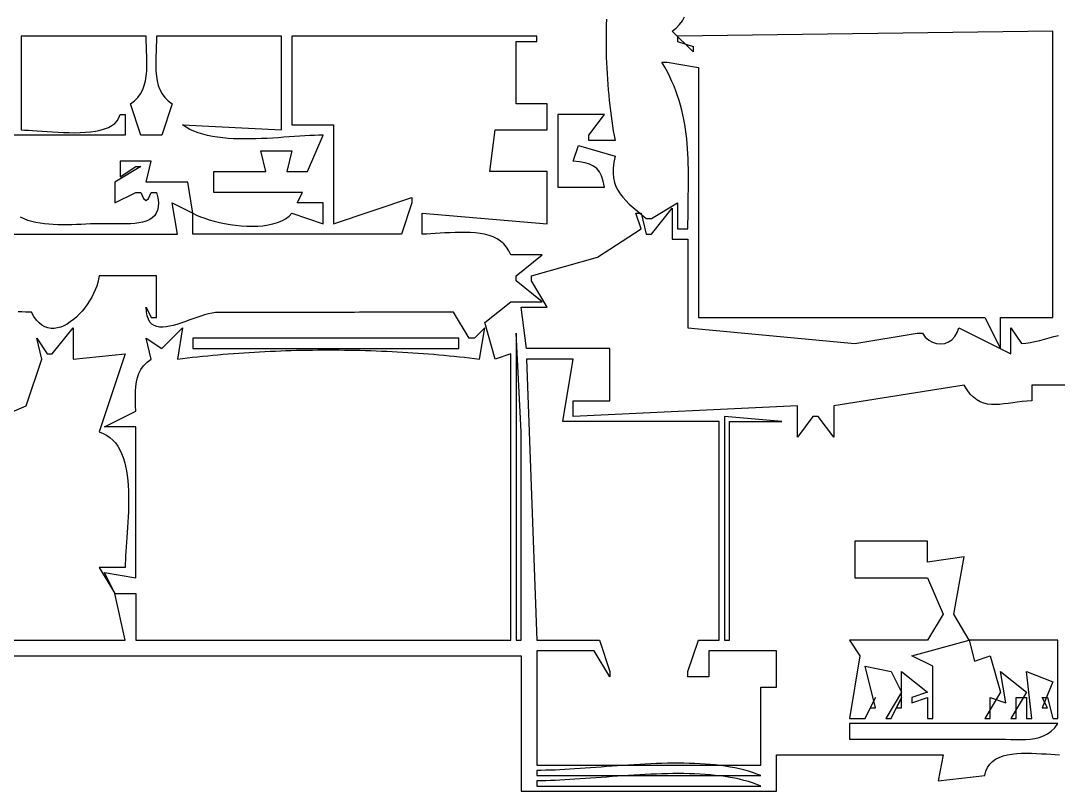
# Model space of a CAD drawing. Header units: metres. Extents: x 282 to 960, y 191 to 601.
# Drawn here: x 475.9 to 675.1, y 210 to 358 of the extents above; entities that cross this region are included whole.
import ezdxf

# ---------------------------------------------------------------- set-up
doc = ezdxf.new("R2010")
doc.units = ezdxf.units.M

msp = doc.modelspace()

# ---------------------------------------------------------------- linework, layer by layer
for p, q in [((602.9297, 357.955), (603.353, 358.7418)), ((588.3253, 357.2183), (588.2984, 356.1748)), ((588.3637, 358.2579), (588.3253, 357.2183)), ((601, 356), (601.7612, 356.5761)), ((601.7612, 356.5761), (602.4018, 357.2304)), ((602.4018, 357.2304), (602.9297, 357.955)), ((500, 355), (476, 355)), ((476, 355), (476, 337)), ((500.0143, 354.0723), (500, 355)), ((502, 355), (501.9856, 354.0723)), ((526, 355), (502, 355)), ((526, 337), (526, 355)), ((575, 355), (528, 355)), ((528, 355), (528, 338)), ((575, 354), (575, 355)), ((588.2827, 355.1283), (588.278, 354.0798)), ((588.2984, 356.1748), (588.2827, 355.1283)), ((605, 352), (601, 356)), ((674, 356), (602, 355)), ((602, 355), (602, 354)), ((674, 301), (674, 356)), ((500.0494, 353.1219), (500.0143, 354.0723)), ((500.0935, 352.1561), (500.0494, 353.1219)), ((501.9505, 353.1219), (501.9064, 352.1561)), ((501.9856, 354.0723), (501.9505, 353.1219)), ((571, 342), (571, 354)), ((571, 354), (575, 354)), ((588.278, 354.0798), (588.2841, 353.0302)), ((588.2841, 353.0302), (588.3008, 351.9804)), ((602, 354), (605, 353)), ((605, 353), (605, 352)), ((500.1346, 351.1821), (500.0935, 352.1561)), ((500.1609, 350.2072), (500.1346, 351.1821)), ((501.8653, 351.1821), (501.839, 350.2072)), ((501.9064, 352.1561), (501.8653, 351.1821)), ((588.3008, 351.9804), (588.3279, 350.9313)), ((588.3279, 350.9313), (588.3651, 349.8839)), ((500.1216, 348.2835), (500.1605, 349.2385)), ((500.1605, 349.2385), (500.1609, 350.2072)), ((501.839, 350.2072), (501.8394, 349.2385)), ((501.8394, 349.2385), (501.8783, 348.2834)), ((588.3651, 349.8839), (588.4123, 348.8391)), ((588.4123, 348.8391), (588.4693, 347.7978)), ((599.5413, 349.0736), (599, 350)), ((599, 350), (600, 350)), ((600.0435, 348.1509), (599.5413, 349.0736)), ((600, 350), (606, 349)), ((606, 349), (606, 301)), ((499.8808, 346.4429), (500.0323, 347.3492)), ((500.0323, 347.3492), (500.1216, 348.2835)), ((501.8783, 348.2834), (501.9676, 347.3492)), ((501.9676, 347.3492), (502.1191, 346.4429)), ((588.4693, 347.7978), (588.5358, 346.7609)), ((588.5358, 346.7609), (588.6116, 345.7294)), ((600.5081, 347.2313), (600.0435, 348.1509)), ((600.9365, 346.3142), (600.5081, 347.2313)), ((498.934, 343.9648), (499.3435, 344.7435)), ((499.3435, 344.7435), (499.6551, 345.5719)), ((499.6551, 345.5719), (499.8808, 346.4429)), ((502.1191, 346.4429), (502.3448, 345.5719)), ((502.3448, 345.5719), (502.6564, 344.7435)), ((502.6564, 344.7435), (503.0659, 343.9648)), ((588.6116, 345.7294), (588.6965, 344.7041)), ((588.6965, 344.7041), (588.7903, 343.6861)), ((601.33, 345.3988), (600.9365, 346.3142)), ((601.6902, 344.4847), (601.33, 345.3988)), ((497, 342), (497.7741, 342.5858)), ((497.7741, 342.5858), (498.4148, 343.2432)), ((498.4148, 343.2432), (498.934, 343.9648)), ((503.0659, 343.9648), (503.585, 343.2432)), ((503.585, 343.2432), (504.2258, 342.5858)), ((504.2258, 342.5858), (505, 342)), ((588.7903, 343.6861), (588.8928, 342.6762)), ((588.8928, 342.6762), (589.0038, 341.6753)), ((602.0185, 343.5711), (601.6902, 344.4847)), ((602.3162, 342.6575), (602.0185, 343.5711)), ((602.5848, 341.7433), (602.3162, 342.6575)), ((499, 336), (497, 342)), ((505, 342), (503, 336)), ((577, 342), (571, 342)), ((577, 337), (577, 342)), ((589.0038, 341.6753), (589.123, 340.6844)), ((589.123, 340.6844), (589.2503, 339.7043)), ((602.8257, 340.8278), (602.5848, 341.7433)), ((603.0404, 339.9104), (602.8257, 340.8278)), ((493.9825, 338.2718), (494.441, 338.7684)), ((494.441, 338.7684), (494.7835, 339.3428)), ((494.7835, 339.3428), (495, 340)), ((495, 340), (496, 340)), ((496, 340), (496, 336)), ((588, 340), (579, 340)), ((579, 340), (579, 326)), ((585, 336), (588, 340)), ((589.2503, 339.7043), (589.3854, 338.7361)), ((589.3854, 338.7361), (589.5281, 337.7807)), ((603.2303, 338.9905), (603.0404, 339.9104)), ((603.3967, 338.0674), (603.2303, 338.9905)), ((476, 337), (476.6584, 336.9874)), ((476.6584, 336.9874), (477.4028, 336.9529)), ((477.4028, 336.9529), (478.2229, 336.9015)), ((478.2229, 336.9015), (479.1088, 336.8382)), ((479.1088, 336.8382), (480.0503, 336.768)), ((480.0503, 336.768), (481.0373, 336.6959)), ((481.0373, 336.6959), (482.0598, 336.6267)), ((482.0598, 336.6267), (483.1075, 336.5657)), ((483.1075, 336.5657), (484.1705, 336.5176)), ((487.3501, 336.5011), (488.3731, 336.5549)), ((488.3731, 336.5549), (489.3609, 336.6465)), ((489.3609, 336.6465), (490.3034, 336.7811)), ((490.3034, 336.7811), (491.1904, 336.9635)), ((491.1904, 336.9635), (492.0119, 337.1989)), ((492.0119, 337.1989), (492.7578, 337.492)), ((492.7578, 337.492), (493.418, 337.848)), ((493.418, 337.848), (493.9825, 338.2718)), ((507.6776, 337.5347), (507, 338)), ((507, 338), (526, 337)), ((508.4083, 337.1218), (507.6776, 337.5347)), ((509.1885, 336.7585), (508.4083, 337.1218)), ((510.0144, 336.4423), (509.1885, 336.7585)), ((528, 338), (536, 338)), ((536, 338), (536, 319)), ((566, 329), (567, 337)), ((567, 337), (577, 337)), ((589.5281, 337.7807), (589.6783, 336.8389)), ((589.6783, 336.8389), (589.8356, 335.9117)), ((603.5411, 337.1407), (603.3967, 338.0674)), ((603.665, 336.2096), (603.5411, 337.1407)), ((496, 336), (474, 336)), ((484.1705, 336.5176), (485.2387, 336.4874)), ((485.2387, 336.4874), (486.3019, 336.4803)), ((486.3019, 336.4803), (487.3501, 336.5011)), ((503, 336), (499, 336)), ((510.8823, 336.1704), (510.0144, 336.4423)), ((511.7887, 335.9402), (510.8823, 336.1704)), ((512.7298, 335.7489), (511.7887, 335.9402)), ((513.7019, 335.5939), (512.7298, 335.7489)), ((514.7014, 335.4726), (513.7019, 335.5939)), ((515.7245, 335.3822), (514.7014, 335.4726)), ((516.7677, 335.3201), (515.7245, 335.3822)), ((517.8272, 335.2836), (516.7677, 335.3201)), ((518.8994, 335.2701), (517.8272, 335.2836)), ((519.9805, 335.2768), (518.8994, 335.2701)), ((521.0669, 335.3011), (519.9805, 335.2768)), ((522.155, 335.3403), (521.0669, 335.3011)), ((523.241, 335.3917), (522.155, 335.3403)), ((524.3213, 335.4527), (523.241, 335.3917)), ((525.3921, 335.5206), (524.3213, 335.4527)), ((526.4499, 335.5926), (525.3921, 335.5206)), ((527.491, 335.6663), (526.4499, 335.5926)), ((528.5115, 335.7387), (527.491, 335.6663)), ((529.508, 335.8074), (528.5115, 335.7387)), ((530.4767, 335.8696), (529.508, 335.8074)), ((531.4139, 335.9226), (530.4767, 335.8696)), ((531, 329), (534, 336)), ((532.316, 335.9638), (531.4139, 335.9226)), ((533.1792, 335.9905), (532.316, 335.9638)), ((534, 336), (533.1792, 335.9905)), ((585, 335), (585, 336)), ((590, 335), (585, 335)), ((589.8356, 335.9117), (590, 335)), ((603.7697, 335.2735), (603.665, 336.2096)), ((603.8567, 334.3318), (603.7697, 335.2735)), ((523, 329), (522, 333)), ((522, 333), (528, 333)), ((528, 333), (527, 329)), ((582, 331), (583, 334)), ((583, 334), (590, 332)), ((603.9274, 333.3839), (603.8567, 334.3318)), ((603.9833, 332.4291), (603.9274, 333.3839)), ((501, 331), (495, 331)), ((495, 331), (495, 328)), ((500, 327), (501, 331)), ((583.202, 330.8782), (582, 331)), ((584.2405, 330.6985), (583.202, 330.8782)), ((585.1282, 330.4393), (584.2405, 330.6985)), ((589.7691, 330.7931), (589.6478, 329.695)), ((590, 332), (589.7691, 330.7931)), ((604.0256, 331.467), (603.9833, 332.4291)), ((604.056, 330.4967), (604.0256, 331.467)), ((499, 330), (494, 327)), ((495, 328), (498, 330)), ((498, 330), (499, 330)), ((513, 325), (513, 329)), ((513, 329), (523, 329)), ((527, 329), (531, 329)), ((577, 329), (566, 329)), ((577, 319), (577, 329)), ((585.8777, 330.0789), (585.1282, 330.4393)), ((586.5019, 329.5955), (585.8777, 330.0789)), ((587.0135, 328.9677), (586.5019, 329.5955)), ((587.4252, 328.1736), (587.0135, 328.9677)), ((589.6478, 329.695), (589.6314, 328.6939)), ((589.6314, 328.6939), (589.7157, 327.7782)), ((604.0757, 329.5178), (604.056, 330.4967)), ((604.0863, 328.5296), (604.0757, 329.5178)), ((494, 327), (494, 323)), ((508, 327), (500, 327)), ((509, 321), (508, 327)), ((587.7497, 327.1915), (587.4252, 328.1736)), ((588, 326), (587.7497, 327.1915)), ((589.7157, 327.7782), (589.896, 326.9362)), ((589.896, 326.9362), (590.1679, 326.1562)), ((604.0856, 326.5228), (604.0891, 327.5314)), ((604.0891, 327.5314), (604.0863, 328.5296)), ((494, 323), (498, 325)), ((498, 325), (499, 325)), ((499, 325), (499.5339, 323.8485)), ((500.466, 323.8485), (501, 325)), ((501, 325), (502, 325)), ((502, 325), (502.2501, 323.9666)), ((530, 325), (513, 325)), ((529, 323), (530, 325)), ((579, 326), (588, 326)), ((590.1679, 326.1562), (590.527, 325.4266)), ((590.527, 325.4266), (590.9687, 324.7356)), ((590.9687, 324.7356), (591.4886, 324.0716)), ((604.0652, 324.4713), (604.0771, 325.5029)), ((604.0771, 325.5029), (604.0856, 326.5228)), ((499.5339, 323.8485), (500, 323.4647)), ((500, 323.4647), (500.466, 323.8485)), ((502.2501, 323.9666), (502.3595, 323.057)), ((502.3595, 323.057), (502.3379, 322.2632)), ((506, 317), (505, 323)), ((505, 323), (509, 321)), ((534, 323), (529, 323)), ((534, 319), (534, 323)), ((536, 319), (551, 324)), ((551, 323), (549, 317)), ((551, 324), (551, 323)), ((591.4886, 324.0716), (592.0823, 323.4228)), ((592.0823, 323.4228), (592.7452, 322.7777)), ((592.7452, 322.7777), (593.4729, 322.1246)), ((597, 320), (602, 323)), ((602, 323), (602, 318)), ((604.0365, 322.3704), (604.0512, 323.4274)), ((604.0512, 323.4274), (604.0652, 324.4713)), ((501.9399, 320.9922), (501.5827, 320.4996)), ((502.1949, 321.5775), (501.9399, 320.9922)), ((502.3379, 322.2632), (502.1949, 321.5775)), ((509, 317), (509, 321)), ((509, 321), (509.6734, 320.6676)), ((509.6734, 320.6676), (510.4266, 320.3461)), ((527.4301, 320.443), (528, 321)), ((528, 321), (534, 319)), ((553, 317), (553, 321)), ((553, 321), (577, 319)), ((593.4729, 322.1246), (594.2609, 321.4517)), ((595, 318), (594, 321)), ((594, 321), (595, 321)), ((594.2609, 321.4517), (595.1047, 320.7474)), ((595, 321), (596, 317)), ((595.1047, 320.7474), (596, 320)), ((597, 317), (601, 322)), ((601, 322), (601, 316)), ((604.011, 320.2149), (604.0227, 321.2997)), ((604.0227, 321.2997), (604.0365, 322.3704)), ((476.5877, 319.9155), (475.8868, 320.2395)), ((477.3179, 319.6409), (476.5877, 319.9155)), ((478.0753, 319.4121), (477.3179, 319.6409)), ((478.8574, 319.2254), (478.0753, 319.4121)), ((479.6621, 319.0771), (478.8574, 319.2254)), ((480.4869, 318.9637), (479.6621, 319.0771)), ((481.3296, 318.8815), (480.4869, 318.9637)), ((482.1879, 318.8268), (481.3296, 318.8815)), ((483.0594, 318.7961), (482.1879, 318.8268)), ((483.942, 318.7855), (483.0594, 318.7961)), ((484.8332, 318.7916), (483.942, 318.7855)), ((485.7309, 318.8106), (484.8332, 318.7916)), ((486.6326, 318.8389), (485.7309, 318.8106)), ((487.5361, 318.8729), (486.6326, 318.8389)), ((488.4391, 318.9088), (487.5361, 318.8729)), ((489.3393, 318.9432), (488.4391, 318.9088)), ((490.2343, 318.9722), (489.3393, 318.9432)), ((491.122, 318.9924), (490.2343, 318.9722)), ((492, 319), (491.122, 318.9924)), ((492.8131, 318.9934), (492, 319)), ((493.6488, 318.9787), (492.8131, 318.9934)), ((494.4974, 318.9637), (493.6488, 318.9787)), ((495.3494, 318.9561), (494.4974, 318.9637)), ((496.1951, 318.9637), (495.3494, 318.9561)), ((497.0249, 318.9941), (496.1951, 318.9637)), ((497.8292, 319.0553), (497.0249, 318.9941)), ((498.5985, 319.1548), (497.8292, 319.0553)), ((499.3231, 319.3005), (498.5985, 319.1548)), ((499.9934, 319.5), (499.3231, 319.3005)), ((500.5998, 319.7612), (499.9934, 319.5)), ((501.1328, 320.0919), (500.5998, 319.7612)), ((501.5827, 320.4996), (501.1328, 320.0919)), ((510.4266, 320.3461), (511.2506, 320.0388)), ((511.2506, 320.0388), (512.1364, 319.7495)), ((512.1364, 319.7495), (513.0752, 319.4815)), ((513.0752, 319.4815), (514.058, 319.2385)), ((514.058, 319.2385), (515.0759, 319.024)), ((515.0759, 319.024), (516.1198, 318.8415)), ((516.1198, 318.8415), (517.181, 318.6947)), ((517.181, 318.6947), (518.2503, 318.587)), ((521.4185, 318.5342), (522.4314, 318.6185)), ((522.4314, 318.6185), (523.4078, 318.7597)), ((523.4078, 318.7597), (524.3388, 318.9613)), ((524.3388, 318.9613), (525.2155, 319.2269)), ((525.2155, 319.2269), (526.0289, 319.56)), ((526.0289, 319.56), (526.7701, 319.9642)), ((526.7701, 319.9642), (527.4301, 320.443)), ((596, 320), (597, 320)), ((604, 318), (604.0029, 319.1152)), ((604.0029, 319.1152), (604.011, 320.2149)), ((472, 317), (506, 317)), ((549, 317), (509, 317)), ((518.2503, 318.587), (519.319, 318.522)), ((519.319, 318.522), (520.378, 318.5032)), ((520.378, 318.5032), (521.4185, 318.5342)), ((553.7881, 317.013), (553, 317)), ((554.6261, 317.0476), (553.7881, 317.013)), ((555.5063, 317.0973), (554.6261, 317.0476)), ((556.4212, 317.1553), (555.5063, 317.0973)), ((557.3634, 317.2151), (556.4212, 317.1553)), ((558.3253, 317.2699), (557.3634, 317.2151)), ((559.2993, 317.3133), (558.3253, 317.2699)), ((560.278, 317.3385), (559.2993, 317.3133)), ((561.2538, 317.339), (560.278, 317.3385)), ((562.2192, 317.3081), (561.2538, 317.339)), ((563.1667, 317.2391), (562.2192, 317.3081)), ((564.0887, 317.1255), (563.1667, 317.2391)), ((564.9777, 316.9606), (564.0887, 317.1255)), ((565.8263, 316.7378), (564.9777, 316.9606)), ((566.6268, 316.4504), (565.8263, 316.7378)), ((586.6242, 312.5849), (595, 318)), ((596, 317), (597, 317)), ((602, 318), (604, 318)), ((567.3717, 316.0919), (566.6268, 316.4504)), ((568.0536, 315.6556), (567.3717, 316.0919)), ((568.6649, 315.1349), (568.0536, 315.6556)), ((569.1981, 314.5231), (568.6649, 315.1349)), ((601, 316), (604, 316)), ((604, 316), (604, 299)), ((569.6456, 313.8137), (569.1981, 314.5231)), ((570, 313), (569.6456, 313.8137)), ((576, 313), (570, 313)), ((571, 309), (576, 313)), ((574, 309), (586.6242, 312.5849)), ((491, 309), (490.8974, 308.3497)), ((492, 309), (491, 309)), ((502, 309), (492, 309)), ((502, 301), (502, 309)), ((571, 308), (571, 309)), ((574, 308), (574, 309)), ((490.5158, 306.9864), (490.2441, 306.2863)), ((490.7348, 307.6764), (490.5158, 306.9864)), ((490.8974, 308.3497), (490.7348, 307.6764)), ((576, 304), (571, 308)), ((577, 303), (574, 308)), ((489.5577, 304.8806), (489.1503, 304.1879)), ((489.9235, 305.5822), (489.5577, 304.8806)), ((490.2441, 306.2863), (489.9235, 305.5822)), ((488.2259, 302.8545), (487.7162, 302.2265)), ((488.7051, 303.5104), (488.2259, 302.8545)), ((489.1503, 304.1879), (488.7051, 303.5104)), ((500.0646, 302.0671), (500, 303)), ((500, 303), (501, 301)), ((565, 300), (570, 304)), ((570, 304), (576, 304)), ((573, 295), (572, 303)), ((572, 303), (577, 303)), ((476.169, 302.0475), (475.4611, 302.0816)), ((476.8299, 302.0218), (476.169, 302.0475)), ((477.4411, 302.0056), (476.8299, 302.0218)), ((478, 302), (477.4411, 302.0056)), ((478.4582, 301.1782), (478, 302)), ((478.9493, 300.4927), (478.4582, 301.1782)), ((486.6206, 301.08), (486.0421, 300.5741)), ((487.1799, 301.6329), (486.6206, 301.08)), ((487.7162, 302.2265), (487.1799, 301.6329)), ((500.2144, 301.2823), (500.0646, 302.0671)), ((500.444, 300.6361), (500.2144, 301.2823)), ((501, 301), (502, 301)), ((508.9567, 300.7271), (508.1871, 300.4475)), ((509.7237, 301.0006), (508.9567, 300.7271)), ((510.4827, 301.2582), (509.7237, 301.0006)), ((511.2281, 301.4902), (510.4827, 301.2582)), ((511.9544, 301.6872), (511.2281, 301.4902)), ((512.6563, 301.8393), (511.9544, 301.6872)), ((513.3281, 301.937), (512.6563, 301.8393)), ((513.9644, 301.9707), (513.3281, 301.937)), ((514.9648, 301.9682), (513.9645, 301.9707)), ((515.9653, 301.966), (514.9648, 301.9682)), ((516.9657, 301.9641), (515.9653, 301.966)), ((517.9662, 301.9625), (516.9657, 301.9641)), ((518.9668, 301.9612), (517.9662, 301.9625)), ((519.9673, 301.9601), (518.9668, 301.9612)), ((520.9679, 301.9593), (519.9673, 301.9601)), ((521.9685, 301.9587), (520.9679, 301.9593)), ((522.9692, 301.9584), (521.9685, 301.9587)), ((523.9699, 301.9583), (522.9692, 301.9584)), ((524.9705, 301.9584), (523.9699, 301.9583)), ((525.9713, 301.9587), (524.9705, 301.9584)), ((526.972, 301.9591), (525.9713, 301.9587)), ((527.9728, 301.9598), (526.972, 301.9591)), ((528.9736, 301.9606), (527.9728, 301.9598)), ((529.9744, 301.9615), (528.9736, 301.9606)), ((530.9752, 301.9626), (529.9744, 301.9615)), ((531.976, 301.9638), (530.9752, 301.9626)), ((532.9769, 301.9651), (531.976, 301.9638)), ((533.9777, 301.9665), (532.9769, 301.9651)), ((534.9786, 301.968), (533.9777, 301.9665)), ((535.9795, 301.9696), (534.9786, 301.968)), ((536.9804, 301.9712), (535.9795, 301.9696)), ((537.9813, 301.9729), (536.9804, 301.9712)), ((538.9822, 301.9746), (537.9813, 301.9729)), ((539.9831, 301.9764), (538.9822, 301.9746)), ((540.9841, 301.9782), (539.9831, 301.9764)), ((541.985, 301.98), (540.9841, 301.9782)), ((542.9859, 301.9817), (541.985, 301.98)), ((543.9868, 301.9835), (542.9859, 301.9817)), ((544.9878, 301.9852), (543.9868, 301.9835)), ((545.9887, 301.9869), (544.9878, 301.9852)), ((546.9896, 301.9886), (545.9887, 301.9869)), ((547.9905, 301.9902), (546.9896, 301.9886)), ((548.9914, 301.9917), (547.9905, 301.9902)), ((549.9923, 301.9931), (548.9914, 301.9917)), ((550.9932, 301.9944), (549.9923, 301.9931)), ((551.9941, 301.9956), (550.9932, 301.9944)), ((552.995, 301.9967), (551.9941, 301.9956)), ((553.9959, 301.9976), (552.995, 301.9967)), ((554.9967, 301.9984), (553.9959, 301.9976)), ((555.9975, 301.9991), (554.9967, 301.9984)), ((556.9984, 301.9996), (555.9975, 301.9991)), ((557.9992, 301.9998), (556.9984, 301.9996)), ((559, 302), (557.9992, 301.9998)), ((562, 297), (559, 302)), ((606, 301), (661, 301)), ((661, 301), (664, 295)), ((664, 295), (664, 301)), ((664, 301), (674, 301)), ((479.4693, 299.9371), (478.9493, 300.4927)), ((480.0146, 299.5049), (479.4693, 299.9371)), ((480.5815, 299.1899), (480.0146, 299.5049)), ((481.1662, 298.9856), (480.5815, 299.1899)), ((481.7651, 298.8857), (481.1662, 298.9856)), ((482.3745, 298.8838), (481.7651, 298.8857)), ((482, 294), (486, 299)), ((482.9906, 298.9735), (482.3745, 298.8838)), ((483.6097, 299.1486), (482.9906, 298.9735)), ((484.2281, 299.4025), (483.6097, 299.1486)), ((484.8421, 299.729), (484.2281, 299.4025)), ((485.448, 300.1216), (484.8421, 299.729)), ((486.0421, 300.5741), (485.448, 300.1216)), ((486, 299), (486, 293)), ((500.7478, 300.1186), (500.444, 300.6361)), ((501.1204, 299.7204), (500.7478, 300.1186)), ((501.5563, 299.4317), (501.1204, 299.7204)), ((502.0499, 299.2429), (501.5563, 299.4317)), ((502.5958, 299.1444), (502.0499, 299.2429)), ((503.1885, 299.1264), (502.5958, 299.1444)), ((503, 295), (507, 299)), ((503.8225, 299.1794), (503.1885, 299.1264)), ((504.4924, 299.2938), (503.8225, 299.1794)), ((505.1926, 299.4598), (504.4924, 299.2938)), ((505.9177, 299.6678), (505.1926, 299.4598)), ((506.6621, 299.9082), (505.9177, 299.6678)), ((507, 299), (506, 293)), ((507.4204, 300.1713), (506.6621, 299.9082)), ((508.1871, 300.4475), (507.4204, 300.1713)), ((565, 299), (563, 297)), ((564, 293), (565, 299)), ((567, 293), (565, 300)), ((604, 299), (636, 296)), ((655.7014, 298.0816), (656, 299)), ((656, 299), (666, 294)), ((666, 294), (666, 299)), ((666, 299), (668, 296)), ((480, 293), (479, 297)), ((479, 297), (481, 294)), ((501, 293), (500, 297)), ((500, 297), (503, 295)), ((509, 297), (509, 295)), ((560, 297), (509, 297)), ((560, 295), (560, 297)), ((563, 297), (562, 297)), ((571, 298), (571, 239)), ((572, 279), (571, 298)), ((636, 296), (648, 298)), ((648, 298), (649, 298)), ((649, 298), (649.5556, 297.2287)), ((649.5556, 297.2287), (650.2112, 296.6368)), ((654.0098, 296.287), (654.6784, 296.7228)), ((654.6784, 296.7228), (655.2516, 297.3218)), ((655.2516, 297.3218), (655.7014, 298.0816)), ((671.5145, 296.5855), (672.428, 296.8302)), ((672.428, 296.8302), (673.3418, 297.0795)), ((673.3418, 297.0795), (674.249, 297.316)), ((674.249, 297.316), (675.143, 297.5223)), ((509, 295), (560, 295)), ((529.9024, 294.7064), (530.921, 294.7253)), ((530.921, 294.7253), (531.9402, 294.7399)), ((531.9402, 294.7399), (532.9599, 294.7504)), ((532.9599, 294.7504), (533.9798, 294.7566)), ((533.9798, 294.7566), (534.9999, 294.7587)), ((534.9999, 294.7587), (536.02, 294.7566)), ((536.02, 294.7566), (537.0399, 294.7504)), ((537.0399, 294.7504), (538.0596, 294.7399)), ((538.0596, 294.7399), (539.0788, 294.7253)), ((539.0788, 294.7253), (540.0975, 294.7065)), ((589, 295), (573, 295)), ((589, 285), (589, 295)), ((650.2112, 296.6368), (650.9386, 296.222)), ((650.9386, 296.222), (651.7101, 295.9819)), ((651.7101, 295.9819), (652.4977, 295.9143)), ((652.4977, 295.9143), (653.2736, 296.0168)), ((653.2736, 296.0168), (654.0098, 296.287)), ((668, 296), (668.8441, 296.0526)), ((668.8441, 296.0526), (669.7158, 296.1793)), ((669.7158, 296.1793), (670.6082, 296.3627)), ((670.6082, 296.3627), (671.5145, 296.5855)), ((477, 284), (480, 293)), ((481, 294), (482, 294)), ((486, 293), (496, 294)), ((496, 294), (491, 279)), ((500.1852, 292.3894), (501, 293)), ((506, 293), (506.9618, 293.1192)), ((506.9618, 293.1192), (507.9276, 293.2342)), ((507.9276, 293.2342), (508.8974, 293.345)), ((508.8974, 293.345), (509.8708, 293.4517)), ((509.8708, 293.4517), (510.8479, 293.5541)), ((510.8479, 293.5541), (511.8284, 293.6524)), ((511.8284, 293.6524), (512.8122, 293.7465)), ((512.8122, 293.7465), (513.7991, 293.8365)), ((513.7991, 293.8365), (514.7891, 293.9222)), ((514.7891, 293.9222), (515.7819, 294.0038)), ((515.7819, 294.0038), (516.7774, 294.0811)), ((516.7774, 294.0811), (517.7756, 294.1543)), ((517.7756, 294.1543), (518.7761, 294.2233)), ((518.7761, 294.2233), (519.779, 294.2882)), ((519.779, 294.2882), (520.784, 294.3488)), ((520.784, 294.3488), (521.7911, 294.4053)), ((521.7911, 294.4053), (522.7999, 294.4576)), ((522.7999, 294.4576), (523.8106, 294.5057)), ((523.8106, 294.5057), (524.8228, 294.5496)), ((524.8228, 294.5496), (525.8364, 294.5893)), ((525.8364, 294.5893), (526.8513, 294.6249)), ((526.8513, 294.6249), (527.8674, 294.6563)), ((527.8674, 294.6563), (528.8844, 294.6834)), ((528.8844, 294.6834), (529.9024, 294.7064)), ((540.0975, 294.7065), (541.1154, 294.6835)), ((541.1154, 294.6835), (542.1325, 294.6563)), ((542.1325, 294.6563), (543.1485, 294.6249)), ((543.1485, 294.6249), (544.1635, 294.5894)), ((544.1635, 294.5894), (545.1771, 294.5496)), ((545.1771, 294.5496), (546.1893, 294.5057)), ((546.1893, 294.5057), (547.1999, 294.4576)), ((547.1999, 294.4576), (548.2088, 294.4053)), ((548.2088, 294.4053), (549.2158, 294.3489)), ((549.2158, 294.3489), (550.2208, 294.2882)), ((550.2208, 294.2882), (551.2237, 294.2234)), ((551.2237, 294.2234), (552.2243, 294.1544)), ((552.2243, 294.1544), (553.2224, 294.0812)), ((553.2224, 294.0812), (554.218, 294.0038)), ((554.218, 294.0038), (555.2108, 293.9222)), ((555.2108, 293.9222), (556.2008, 293.8365)), ((556.2008, 293.8365), (557.1877, 293.7466)), ((557.1877, 293.7466), (558.1715, 293.6524)), ((558.1715, 293.6524), (559.152, 293.5542)), ((559.152, 293.5542), (560.129, 293.4517)), ((560.129, 293.4517), (561.1025, 293.345)), ((561.1025, 293.345), (562.0722, 293.2342)), ((562.0722, 293.2342), (563.0381, 293.1192)), ((563.0381, 293.1192), (564, 293)), ((570, 294), (567, 293)), ((570, 239), (570, 294)), ((573, 293), (575, 239)), ((582, 293), (573, 293)), ((580, 281), (582, 293)), ((498.6239, 290.2568), (499.0139, 291.0142)), ((499.0139, 291.0142), (499.5287, 291.7263)), ((499.5287, 291.7263), (500.1852, 292.3894)), ((498.152, 288.6205), (498.3421, 289.4577)), ((498.3421, 289.4577), (498.6239, 290.2568)), ((497.9641, 285.9165), (497.9796, 286.8463)), ((497.9796, 286.8463), (498.0367, 287.7488)), ((498.0367, 287.7488), (498.152, 288.6205)), ((657, 288), (632, 284)), ((657.567, 287.0621), (657, 288)), ((658.1603, 286.2861), (657.567, 287.0621)), ((677, 288), (670, 288)), ((670, 288), (670, 285)), ((497.9734, 284.9631), (497.9641, 285.9165)), ((497.9909, 283.9897), (497.9734, 284.9631)), ((582, 282), (582, 285)), ((582, 285), (589, 285)), ((658.7796, 285.6586), (658.1603, 286.2861)), ((659.4246, 285.1662), (658.7796, 285.6586)), ((660.095, 284.7956), (659.4246, 285.1662)), ((660.7904, 284.5336), (660.095, 284.7956)), ((668.1224, 284.8583), (667.2162, 284.7437)), ((669.0504, 284.9482), (668.1224, 284.8583)), ((670, 285), (669.0504, 284.9482)), ((470, 281), (477, 284)), ((492, 280), (498, 283)), ((498, 283), (497.9909, 283.9897)), ((625, 284), (582, 282)), ((625, 278), (625, 284)), ((632, 284), (632, 278)), ((661.5105, 284.3667), (660.7904, 284.5336)), ((662.255, 284.2817), (661.5105, 284.3667)), ((663.0236, 284.2651), (662.255, 284.2817)), ((663.8159, 284.3038), (663.0236, 284.2651)), ((664.6316, 284.3843), (663.8159, 284.3038)), ((665.4704, 284.4933), (664.6316, 284.3843)), ((666.3321, 284.6176), (665.4704, 284.4933)), ((667.2162, 284.7437), (666.3321, 284.6176)), ((610, 281), (580, 281)), ((610, 239), (610, 281)), ((611, 282), (611, 239)), ((622, 281), (611, 282)), ((612, 239), (612, 281)), ((612, 281), (622, 281)), ((628, 282), (625, 278)), ((629, 282), (628, 282)), ((632, 278), (629, 282)), ((491, 279), (491.746, 278.7234)), ((498, 280), (492, 280)), ((498, 251), (498, 280)), ((572, 239), (572, 279)), ((491.746, 278.7234), (492.4266, 278.3701)), ((492.4266, 278.3701), (493.0445, 277.9442)), ((493.0445, 277.9442), (493.6025, 277.4498)), ((493.6025, 277.4498), (494.1033, 276.8914)), ((494.1033, 276.8914), (494.5496, 276.273)), ((494.5496, 276.273), (494.9441, 275.5989)), ((494.9441, 275.5989), (495.2897, 274.8733)), ((495.2897, 274.8733), (495.589, 274.1005)), ((495.589, 274.1005), (495.8447, 273.2846)), ((495.8447, 273.2846), (496.0597, 272.43)), ((496.0597, 272.43), (496.2366, 271.5407)), ((496.2366, 271.5407), (496.3783, 270.6211)), ((496.3783, 270.6211), (496.4873, 269.6754)), ((496.4873, 269.6754), (496.5665, 268.7078)), ((496.5665, 268.7078), (496.6186, 267.7224)), ((496.6186, 267.7224), (496.6463, 266.7237)), ((496.6524, 265.7157), (496.6397, 264.7026)), ((496.6463, 266.7237), (496.6524, 265.7157)), ((496.6107, 263.6888), (496.5684, 262.6785)), ((496.6397, 264.7026), (496.6107, 263.6888)), ((496.5153, 261.6758), (496.4544, 260.685)), ((496.5684, 262.6785), (496.5153, 261.6758)), ((496.3882, 259.7103), (496.3196, 258.756)), ((496.4544, 260.685), (496.3882, 259.7103)), ((496.1858, 256.9252), (496.1262, 256.0572)), ((496.2512, 257.8262), (496.1858, 256.9252)), ((496.3196, 258.756), (496.2512, 257.8262)), ((636, 258), (636, 251)), ((650, 258), (636, 258)), ((650, 254), (650, 258)), ((496.0751, 255.2265), (496.0352, 254.4372)), ((496.1262, 256.0572), (496.0751, 255.2265)), ((657, 255), (650, 254)), ((655, 244), (657, 255)), ((496, 253), (491, 253)), ((491, 253), (494, 248)), ((496.0092, 253.6936), (496, 253)), ((496.0352, 254.4372), (496.0092, 253.6936)), ((494, 248), (492, 252)), ((492, 252), (498, 251)), ((636, 251), (650, 251)), ((650, 251), (653, 244)), ((496, 239), (494, 248)), ((494, 248), (498, 248)), ((498, 248), (498, 239)), ((653, 244), (650, 239)), ((658, 239), (655, 244)), ((450, 239), (496, 239)), ((498, 239), (570, 239)), ((571, 239), (572, 239)), ((575, 239), (587, 239)), ((587, 239), (589, 233)), ((604, 233), (606, 239)), ((606, 239), (610, 239)), ((611, 239), (612, 239)), ((650, 239), (635, 239)), ((635, 239), (637, 236)), ((647, 236), (658, 239)), ((658, 239), (659, 235)), ((675, 239), (658, 239)), ((675, 224), (675, 239)), ((586, 237), (575, 237)), ((575, 237), (575, 215)), ((589, 232), (586, 237)), ((621, 237), (608, 237)), ((608, 237), (608, 232)), ((621, 230), (621, 237)), ((282, 236), (572, 236)), ((572, 236), (572, 210)), ((637, 236), (635, 224)), ((651, 234), (647, 236)), ((659, 235), (662, 236)), ((662, 236), (664, 229)), ((589, 233), (589, 232)), ((604, 232), (604, 233)), ((640, 226), (638, 234)), ((638, 234), (643, 233)), ((643, 233), (645, 229)), ((645, 226), (645, 233)), ((645, 233), (650, 229)), ((651, 224), (651, 234)), ((665, 227), (664, 233)), ((664, 233), (669, 229)), ((670, 224), (669, 233)), ((669, 233), (674, 231)), ((608, 232), (604, 232)), ((674, 231), (672, 226)), ((618, 215), (618, 230)), ((618, 230), (621, 230)), ((645, 229), (642, 224)), ((650, 229), (647, 228)), ((664, 229), (661, 224)), ((669, 229), (666, 224)), ((638, 224), (640, 228)), ((640, 228), (639, 226)), ((643, 224), (645, 228)), ((645, 228), (644, 226)), ((647, 228), (647, 227)), ((647, 227), (650, 228)), ((650, 228), (650, 224)), ((662, 224), (662, 228)), ((662, 228), (665, 227)), ((667, 224), (667, 228)), ((667, 228), (669, 228)), ((669, 228), (669, 224)), ((673, 226), (672, 228)), ((672, 228), (673, 228)), ((673, 228), (674, 224)), ((639, 226), (640, 226)), ((644, 226), (645, 226)), ((672, 226), (673, 226)), ((635, 224), (638, 224)), ((642, 224), (643, 224)), ((650, 224), (651, 224)), ((661, 224), (662, 224)), ((666, 224), (667, 224)), ((669, 224), (670, 224)), ((674, 224), (675, 224)), ((635, 223), (635, 220)), ((675, 223), (635, 223)), ((673.0128, 221.0259), (673.7314, 221.5435)), ((673.7314, 221.5435), (674.3955, 222.1965)), ((674.3955, 222.1965), (675, 223)), ((635, 220), (664, 220)), ((664, 220), (664.9715, 219.9878)), ((664.9715, 219.9878), (665.9415, 219.9611)), ((665.9415, 219.9611), (666.9047, 219.935)), ((666.9047, 219.935), (667.8558, 219.9244)), ((667.8558, 219.9244), (668.7896, 219.9443)), ((668.7896, 219.9443), (669.7007, 220.0097)), ((669.7007, 220.0097), (670.5839, 220.1356)), ((670.5839, 220.1356), (671.4338, 220.3369)), ((671.4338, 220.3369), (672.2452, 220.6287)), ((672.2452, 220.6287), (673.0128, 221.0259)), ((665.3255, 216.9987), (666.1946, 217.15)), ((666.1946, 217.15), (667.1021, 217.2488)), ((667.1021, 217.2488), (668.0376, 217.3027)), ((668.0376, 217.3027), (668.9906, 217.3191)), ((668.9906, 217.3191), (669.9508, 217.3055)), ((669.9508, 217.3055), (670.9078, 217.2694)), ((670.9078, 217.2694), (671.8511, 217.2183)), ((671.8511, 217.2183), (672.7705, 217.1597)), ((672.7705, 217.1597), (673.6554, 217.101)), ((673.6554, 217.101), (674.4956, 217.0499)), ((674.4956, 217.0499), (675.2806, 217.0137)), ((593.6716, 215.0987), (592.6067, 215.0323)), ((594.7382, 215.1605), (593.6716, 215.0987)), ((595.8055, 215.2166), (594.7382, 215.1605)), ((596.8724, 215.2664), (595.8055, 215.2166)), ((597.9377, 215.3088), (596.8724, 215.2664)), ((599.0004, 215.343), (597.9377, 215.3088)), ((600.0594, 215.3683), (599.0004, 215.343)), ((601.1135, 215.3836), (600.0594, 215.3683)), ((602.1616, 215.3883), (601.1135, 215.3836)), ((603.2027, 215.3814), (602.1616, 215.3883)), ((604.2356, 215.3621), (603.2027, 215.3814)), ((605.2593, 215.3295), (604.2356, 215.3621)), ((606.2726, 215.2827), (605.2593, 215.3295)), ((607.2744, 215.221), (606.2726, 215.2827)), ((608.2637, 215.1434), (607.2744, 215.221)), ((609.2392, 215.0491), (608.2637, 215.1434)), ((621, 210), (621, 217)), ((621, 217), (653, 217)), ((653, 217), (652, 212)), ((661.4979, 214.5692), (661.9187, 215.1927)), ((661.9187, 215.1927), (662.4402, 215.7188)), ((662.4402, 215.7188), (663.0521, 216.1549)), ((663.0521, 216.1549), (663.7438, 216.5086)), ((663.7438, 216.5086), (664.5051, 216.7874)), ((664.5051, 216.7874), (665.3255, 216.9987)), ((575, 215), (618, 215)), ((575.8442, 214.0056), (575, 214)), ((575, 214), (575, 213)), ((576.7102, 214.0218), (575.8442, 214.0056)), ((577.5966, 214.0479), (576.7102, 214.0218)), ((578.5025, 214.0828), (577.5966, 214.0479)), ((579.4267, 214.1259), (578.5025, 214.0828)), ((580.3681, 214.1762), (579.4267, 214.1259)), ((581.3256, 214.2328), (580.3681, 214.1762)), ((582.2982, 214.295), (581.3256, 214.2328)), ((583.2847, 214.3618), (582.2982, 214.295)), ((584.2839, 214.4325), (583.2847, 214.3618)), ((585.2949, 214.5061), (584.2839, 214.4325)), ((586.3165, 214.5818), (585.2949, 214.5061)), ((587.3475, 214.6588), (586.3165, 214.5818)), ((588.387, 214.7361), (587.3475, 214.6588)), ((589.4338, 214.813), (588.387, 214.7361)), ((590.4867, 214.8885), (589.4338, 214.813)), ((591.5447, 214.9619), (590.4867, 214.8885)), ((592.6067, 215.0323), (591.5447, 214.9619)), ((593.6715, 213.0987), (592.6067, 213.0323)), ((594.7382, 213.1605), (593.6715, 213.0987)), ((595.8055, 213.2166), (594.7382, 213.1605)), ((596.8724, 213.2664), (595.8055, 213.2166)), ((597.9377, 213.3088), (596.8724, 213.2664)), ((599.0004, 213.343), (597.9377, 213.3088)), ((600.0593, 213.3683), (599.0004, 213.343)), ((601.1134, 213.3836), (600.0593, 213.3683)), ((602.1616, 213.3883), (601.1134, 213.3836)), ((603.2027, 213.3814), (602.1616, 213.3883)), ((604.2356, 213.3621), (603.2027, 213.3814)), ((605.2592, 213.3295), (604.2356, 213.3621)), ((606.2725, 213.2827), (605.2592, 213.3295)), ((607.2744, 213.221), (606.2725, 213.2827)), ((608.2636, 213.1434), (607.2744, 213.221)), ((609.2392, 213.0491), (608.2636, 213.1434)), ((610.2, 214.9373), (609.2392, 215.0491)), ((611.1449, 214.8071), (610.2, 214.9373)), ((612.0729, 214.6576), (611.1449, 214.8071)), ((612.9827, 214.4879), (612.0729, 214.6576)), ((613.8733, 214.2974), (612.9827, 214.4879)), ((614.7437, 214.0849), (613.8733, 214.2974)), ((615.5926, 213.8498), (614.7437, 214.0849)), ((616.419, 213.5912), (615.5926, 213.8498)), ((617.2218, 213.3082), (616.419, 213.5912)), ((618, 213), (617.2218, 213.3082)), ((661, 213), (661.1882, 213.8408)), ((661.1882, 213.8408), (661.4979, 214.5692)), ((575, 213), (618, 213)), ((575.8442, 212.0056), (575, 212)), ((575, 212), (575, 211)), ((576.7102, 212.0218), (575.8442, 212.0056)), ((577.5966, 212.0479), (576.7102, 212.0218)), ((578.5025, 212.0828), (577.5966, 212.0479)), ((579.4267, 212.1259), (578.5025, 212.0828)), ((580.3681, 212.1762), (579.4267, 212.1259)), ((581.3256, 212.2328), (580.3681, 212.1762)), ((582.2982, 212.295), (581.3256, 212.2328)), ((583.2847, 212.3618), (582.2982, 212.295)), ((584.2839, 212.4325), (583.2847, 212.3618)), ((585.2949, 212.5061), (584.2839, 212.4325)), ((586.3165, 212.5818), (585.2949, 212.5061)), ((587.3475, 212.6588), (586.3165, 212.5818)), ((588.387, 212.7361), (587.3475, 212.6588)), ((589.4337, 212.813), (588.387, 212.7361)), ((590.4867, 212.8885), (589.4337, 212.813)), ((591.5447, 212.9619), (590.4867, 212.8885)), ((592.6067, 213.0323), (591.5447, 212.9619)), ((610.2, 212.9373), (609.2392, 213.0491)), ((611.1449, 212.8071), (610.2, 212.9373)), ((612.0728, 212.6576), (611.1449, 212.8071)), ((612.9827, 212.4879), (612.0728, 212.6576)), ((613.8733, 212.2974), (612.9827, 212.4879)), ((614.7436, 212.0849), (613.8733, 212.2974)), ((615.5926, 211.8498), (614.7436, 212.0849)), ((616.419, 211.5912), (615.5926, 211.8498)), ((617.2218, 211.3082), (616.419, 211.5912)), ((618, 211), (617.2218, 211.3082)), ((652, 212), (661, 213)), ((572, 210), (621, 210)), ((575, 211), (618, 211))]:
    msp.add_line(p, q)

doc.saveas('drawing.dxf')
